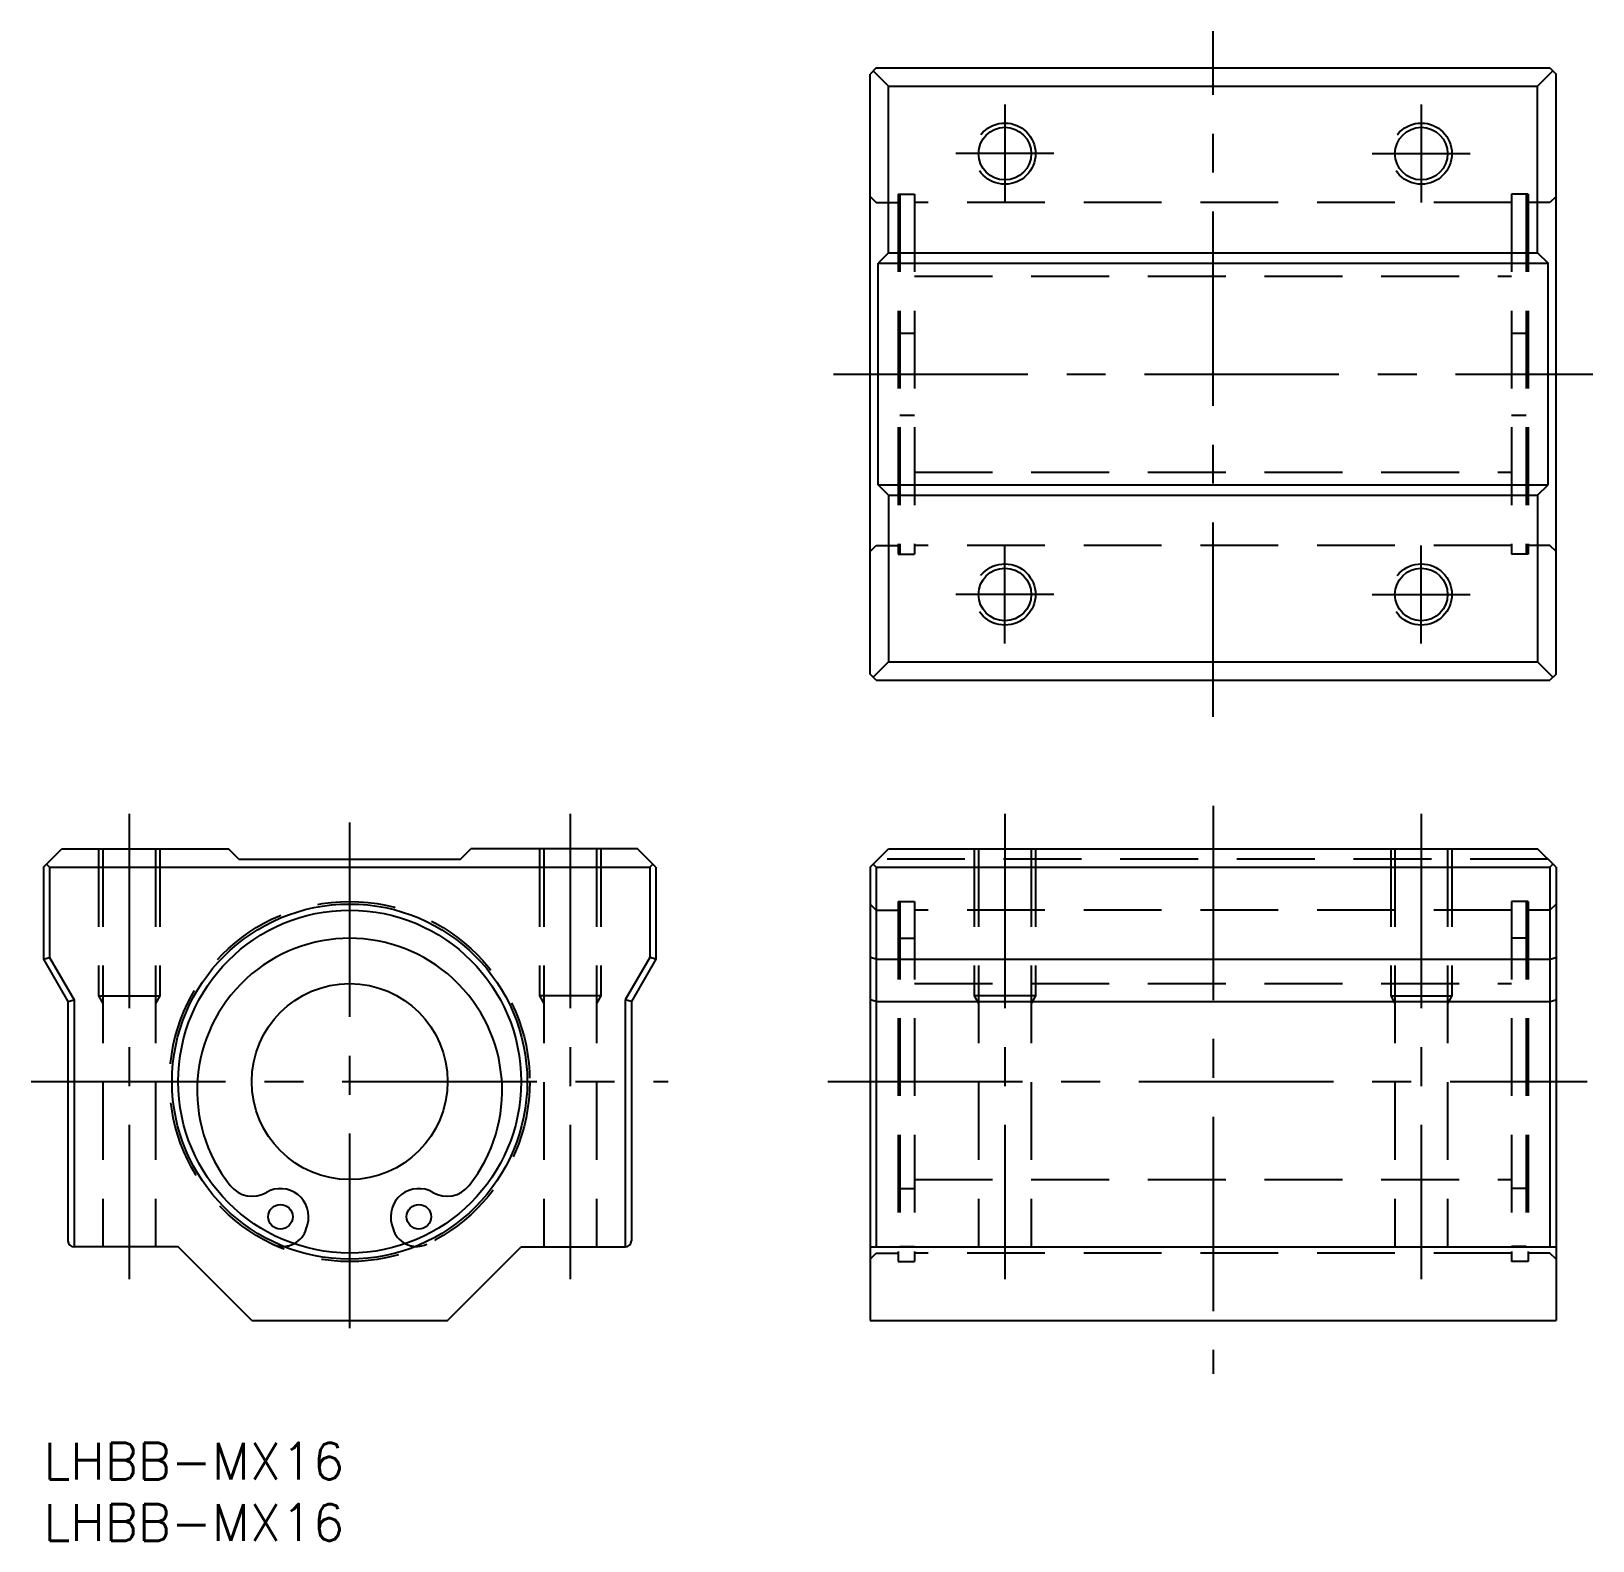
# Model space of a CAD drawing. Extents: x -1 to 127, y -8 to 115.
import ezdxf

# ---------------------------------------------------------------- set-up
doc = ezdxf.new("R2010")
doc.units = 0
doc.header["$LTSCALE"] = 0.5
doc.linetypes.add('CENTER', pattern=[50.8, 31.75, -6.35, 6.35, -6.35])
doc.linetypes.add('DASHED', pattern=[19.05, 12.7, -6.35])
for name, color, linetype in [('MSM_CENTER', 1, 'CENTER'), ('MSM_CONTINUOUS', 7, 'CONTINUOUS'), ('MSM_DASHED', 4, 'DASHED'), ('MSM_PART_NUMBER', 7, 'CONTINUOUS')]:
    doc.layers.add(name, color=color, linetype=linetype)
doc.styles.get("Standard").update_dxf_attribs({"font": 'txt.shx', "height": 3, "bigfont": 'bigfont.shx'})

# ---------------------------------------------------------------- blocks, each defined once
blk = doc.blocks.new('*U5')
at = {"layer": 'MSM_PART_NUMBER'}
blk.add_text('LHBB-MX16', height=3, dxfattribs=at).set_placement((0, -3))
blk = doc.blocks.new('*U6')
at = {"layer": 'MSM_PART_NUMBER'}
blk.add_text('LHBB-MX16', height=3, dxfattribs=at).set_placement((0, -8))

msp = doc.modelspace()

# ---------------------------------------------------------------- linework, layer by layer
at = {"layer": 'MSM_CENTER'}
for p, q in [((95.5, 59.28), (95.5, 115.28)), ((78.5, 109.28), (78.5, 101.28)), ((112.5, 109.28), (112.5, 101.28)), ((82.5, 105.28), (74.5, 105.28)), ((108.5, 105.28), (116.5, 105.28)), ((64.5, 87.28), (126.5, 87.28)), ((78.5, 65.28), (78.5, 73.28)), ((112.5, 65.28), (112.5, 73.28)), ((82.5, 69.28), (74.5, 69.28)), ((108.5, 69.28), (116.5, 69.28)), ((7, 51.36), (7, 13.36)), ((43, 51.36), (43, 13.36)), ((78.5, 51.36), (78.5, 13.36)), ((95.5, 52.03), (95.5, 5.63)), ((112.5, 51.36), (112.5, 13.36)), ((25, 50.65), (25, 7)), ((-1, 29.5), (51, 29.5)), ((64.05, 29.5), (126.05, 29.5))]:
    msp.add_line(p, q, dxfattribs=at)
at = {"layer": 'MSM_CONTINUOUS'}
for p, q in [((68, 112.28), (67.5, 111.78)), ((68, 112.28), (123, 112.28)), ((123, 112.28), (123.5, 111.78)), ((67.5, 62.78), (67.5, 111.78)), ((69, 110.78), (67.75, 112.03)), ((122, 110.78), (123.25, 112.03)), ((123.5, 62.78), (123.5, 111.78)), ((69, 97.18), (69, 110.78)), ((69, 110.78), (122, 110.78)), ((122, 97.18), (122, 110.78)), ((69, 97.18), (68.15, 96.33)), ((69, 97.18), (122, 97.18)), ((122, 97.18), (122.85, 96.33)), ((68.15, 96.33), (122.85, 96.33)), ((68.15, 78.23), (68.15, 96.33)), ((122.85, 78.23), (122.85, 96.33)), ((68.15, 78.23), (122.85, 78.23)), ((69, 77.38), (68.15, 78.23)), ((122, 77.38), (122.85, 78.23)), ((69, 77.38), (122, 77.38)), ((69, 77.38), (69, 63.78)), ((122, 77.38), (122, 63.78)), ((69, 63.78), (67.75, 62.53)), ((69, 63.78), (122, 63.78)), ((122, 63.78), (123.25, 62.53)), ((68, 62.28), (67.5, 62.78)), ((123.5, 62.78), (123, 62.28)), ((68, 62.28), (123, 62.28)), ((0, 47), (1.5, 48.5)), ((1.5, 48.5), (15.1, 48.5)), ((15.95, 47.65), (15.1, 48.5)), ((34.05, 47.65), (34.9, 48.5)), ((48.5, 48.5), (34.9, 48.5)), ((50, 47), (48.5, 48.5)), ((67.5, 47), (69, 48.5)), ((69, 48.5), (122, 48.5)), ((123.5, 47), (122, 48.5)), ((0.5, 47), (0.25, 47.25)), ((15.95, 47.65), (34.05, 47.65)), ((49.5, 47), (49.75, 47.25)), ((68, 47), (67.75, 47.25)), ((123, 47), (123.25, 47.25)), ((0, 47), (0, 39.5)), ((0.5, 47), (49.5, 47)), ((0.5, 47), (0.5, 39.63)), ((49.5, 47), (49.5, 39.63)), ((50, 47), (50, 39.5)), ((67.5, 47), (67.5, 10)), ((68, 47), (123, 47)), ((68, 47), (68, 16)), ((123, 47), (123, 16)), ((123.5, 47), (123.5, 10)), ((0, 39.5), (0.5, 39.63)), ((0.5, 39.63), (2.5, 36.17)), ((49.5, 39.63), (47.5, 36.17)), ((50, 39.5), (49.5, 39.63)), ((68, 39.5), (67.5, 39.63)), ((123, 39.5), (123.5, 39.63)), ((0, 39.5), (2, 36.04)), ((50, 39.5), (48, 36.04)), ((68, 39.5), (123, 39.5)), ((2, 36.04), (2.5, 36.17)), ((2, 36.04), (2, 16.5)), ((2.5, 36.17), (2.5, 16)), ((47.5, 36.17), (47.5, 16)), ((48, 36.04), (47.5, 36.17)), ((48, 36.04), (48, 16.5)), ((68, 36.04), (67.5, 36.17)), ((68, 36.04), (123, 36.04)), ((123, 36.04), (123.5, 36.17)), ((21.46, 17.47), (21.56, 17.81)), ((28.44, 17.81), (28.54, 17.47)), ((11, 16), (2.5, 16)), ((17, 10), (11, 16)), ((33, 10), (39, 16)), ((39, 16), (47.5, 16)), ((67.5, 16), (123.5, 16)), ((17, 10), (33, 10)), ((67.5, 10), (123.5, 10))]:
    msp.add_line(p, q, dxfattribs=at)
for centre, radius in [((78.5, 105.28), 2.15), ((112.5, 105.28), 2.15), ((78.5, 69.28), 2.15), ((112.5, 69.28), 2.15), ((25, 29.5), 14.5), ((25, 29.5), 14), ((25, 29.5), 8), ((19.35, 18.46), 1), ((30.65, 18.46), 1)]:
    msp.add_circle(centre, radius, dxfattribs=at)
for centre, radius, start, end in [((25, 28.75), 12.45, 321.589, 218.411), ((17.05, 22.44), 2.3, 218.411, 300.0471), ((19.35, 18.46), 2.3, 343.5829, 120.0471), ((30.65, 18.46), 2.3, 59.9529, 196.4171), ((32.95, 22.44), 2.3, 239.9529, 321.589), ((19.54, 18.04), 2, 297.3274, 343.5829), ((30.46, 18.04), 2, 196.4171, 242.6726), ((2.5, 16.5), 0.5, 180, 270), ((47.5, 16.5), 0.5, 270, 0)]:
    msp.add_arc(centre, radius, start, end, dxfattribs=at)
at = {"layer": 'MSM_DASHED'}
for p, q in [((67.5, 101.78), (68, 101.28)), ((68, 101.28), (69.78, 101.28)), ((69.78, 101.98), (71.13, 101.98)), ((69.78, 101.98), (69.78, 72.58)), ((69.93, 101.98, 0.7), (69.93, 72.58, 0.7)), ((71.13, 101.98), (71.13, 72.58)), ((119.87, 101.28), (71.13, 101.28)), ((121.22, 101.98), (119.87, 101.98)), ((119.87, 101.98), (119.87, 72.58)), ((121.07, 101.98, 0.7), (121.07, 72.58, 0.7)), ((121.22, 101.98), (121.22, 72.58)), ((123, 101.28), (121.22, 101.28)), ((123.5, 101.78), (123, 101.28)), ((71.13, 95.28), (119.87, 95.28)), ((69.93, 90.63), (71.13, 90.63)), ((119.87, 90.63), (121.07, 90.63)), ((69.93, 83.93), (71.13, 83.93)), ((119.87, 83.93), (121.07, 83.93)), ((71.13, 79.28), (119.87, 79.28)), ((67.5, 72.78), (68, 73.28)), ((68, 73.28), (69.78, 73.28)), ((119.87, 73.28), (71.13, 73.28)), ((123, 73.28), (121.22, 73.28)), ((123.5, 72.78), (123, 73.28)), ((69.78, 72.58), (71.13, 72.58)), ((121.22, 72.58), (119.87, 72.58)), ((4.5, 48.5), (4.5, 36.5)), ((4.85, 48.5), (4.85, 16)), ((9.15, 48.5), (9.15, 16)), ((9.5, 48.5), (9.5, 36.5)), ((40.5, 48.5), (40.5, 36.5)), ((40.85, 48.5), (40.85, 16)), ((45.15, 48.5), (45.15, 16)), ((45.5, 48.5), (45.5, 36.5)), ((76, 48.5), (76, 36.5)), ((76.35, 48.5), (76.35, 16)), ((80.65, 48.5), (80.65, 16)), ((81, 48.5), (81, 36.5)), ((110, 48.5), (110, 36.5)), ((110.35, 48.5), (110.35, 16)), ((114.65, 48.5), (114.65, 16)), ((115, 48.5), (115, 36.5)), ((122.85, 47.65), (68.15, 47.65)), ((67.5, 44), (68, 43.5)), ((68, 43.5), (69.78, 43.5)), ((69.78, 44.2), (71.13, 44.2)), ((69.78, 44.2), (69.78, 14.8)), ((69.93, 44.2, 0.7), (69.93, 16.04, 0.7)), ((71.13, 44.2), (71.13, 14.8)), ((119.87, 43.5), (71.13, 43.5)), ((121.22, 44.2), (119.87, 44.2)), ((119.87, 44.2), (119.87, 14.8)), ((121.07, 44.2, 0.7), (121.07, 16.04, 0.7)), ((121.22, 44.2), (121.22, 14.8)), ((123, 43.5), (121.22, 43.5)), ((123.5, 44), (123, 43.5)), ((69.93, 41.2), (71.13, 41.2)), ((121.07, 41.2), (119.87, 41.2)), ((71.13, 37.5), (119.87, 37.5)), ((4.5, 36.5), (9.5, 36.5)), ((4.5, 36.5), (4.85, 35.89)), ((9.5, 36.5), (9.15, 35.89)), ((45.5, 36.5), (40.5, 36.5)), ((40.5, 36.5), (40.85, 35.89)), ((45.5, 36.5), (45.15, 35.89)), ((81, 36.5), (76, 36.5)), ((76, 36.5), (76.35, 35.89)), ((81, 36.5), (80.65, 35.89)), ((110, 36.5), (115, 36.5)), ((110, 36.5), (110.35, 35.89)), ((115, 36.5), (114.65, 35.89)), ((69.93, 20.76), (71.13, 20.76)), ((71.13, 21.5), (119.87, 21.5)), ((121.07, 20.76), (119.87, 20.76)), ((67.5, 15), (68, 15.5)), ((68, 15.5), (69.78, 15.5)), ((69.93, 16.04), (71.13, 16.04)), ((119.87, 15.5), (71.13, 15.5)), ((121.07, 16.04), (119.87, 16.04)), ((123, 15.5), (121.22, 15.5)), ((123.5, 15), (123, 15.5)), ((69.78, 14.8), (71.13, 14.8)), ((121.22, 14.8), (119.87, 14.8))]:
    msp.add_line(p, q, dxfattribs=at)
for centre, radius in [((78.5, 105.28), 2.5), ((112.5, 105.28), 2.5), ((78.5, 69.28), 2.5), ((112.5, 69.28), 2.5), ((25, 29.5), 14.7)]:
    msp.add_circle(centre, radius, dxfattribs=at)
for centre, start, end in [((19.54, 18.04), 244.5222, 297.3274), ((30.46, 18.04), 242.6726, 295.4778)]:
    msp.add_arc(centre, 2, start, end, dxfattribs=at)

# ---------------------------------------------------------------- block references
at = {"layer": 'MSM_CONTINUOUS'}
for name in ['*U5', '*U6']:
    msp.add_blockref(name, (0, 0), dxfattribs=at)

doc.saveas('drawing.dxf')
